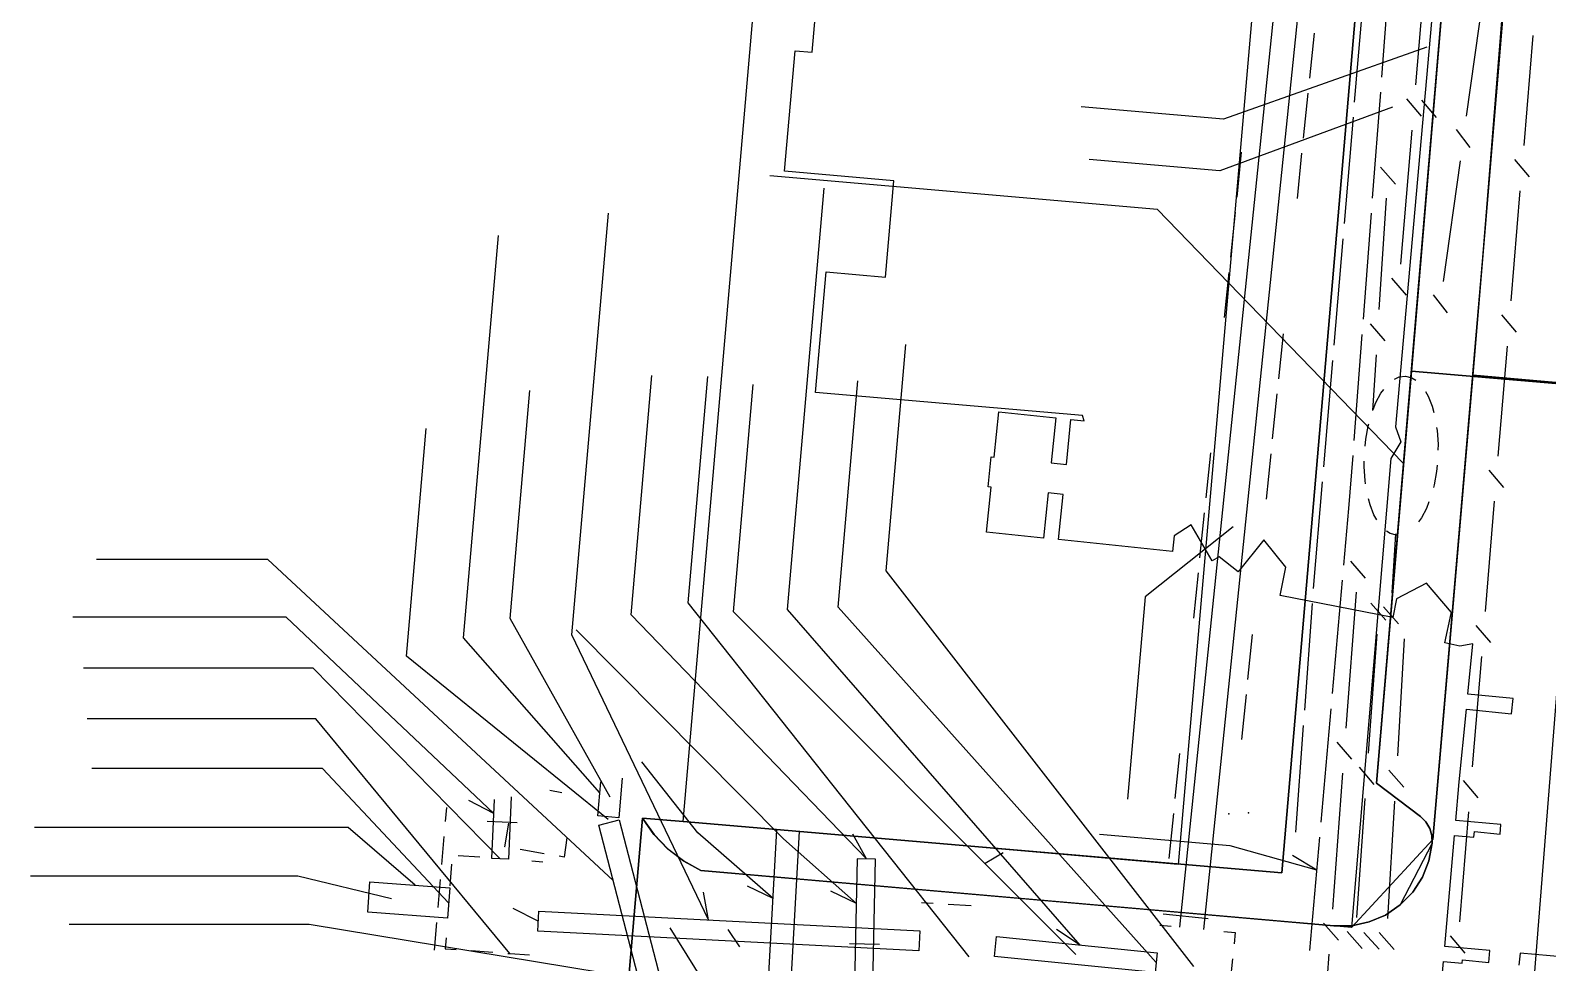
# Model space of a CAD drawing. Header units: metres. Extents: x 4550 to 4731, y 10605 to 11772.
# Drawn here: x 4588.5 to 4638.7, y 11002 to 11032.8 of the extents above; entities that cross this region are included whole.
import ezdxf

# ---------------------------------------------------------------- set-up
doc = ezdxf.new("R2010")
doc.units = ezdxf.units.M
for name, color, linetype in [('BOUNDARY', 7, 'Continuous'), ('BUILDING', 7, 'Continuous'), ('CURB', 7, 'Continuous'), ('ELECTR_CABLE', 7, 'Continuous'), ('ELECTR_CABLE_COMM', 7, 'Continuous'), ('GAS', 7, 'Continuous'), ('GRASS', 7, 'Continuous'), ('ROAD', 7, 'Continuous'), ('SEWER', 7, 'Continuous'), ('SIDEWALK_PATH', 7, 'Continuous'), ('TREE', 7, 'Continuous'), ('WATER_PIPELINE', 7, 'Continuous')]:
    doc.layers.add(name, color=color, linetype=linetype)

msp = doc.modelspace()

# ---------------------------------------------------------------- linework, layer by layer
at = {"layer": 'BOUNDARY'}
msp.add_lwpolyline([(4608.158, 11000.092), (4608.741, 11006.756), (4610.08, 11006.64), (4629.877, 11004.937), (4632.304, 11033.24), (4631.309, 11033.325), (4631.559, 11035.888), (4632.555, 11035.791), (4633.348, 11044.074), (4629.55, 11044.44), (4612.413, 11045.939), (4612.883, 11050.917), (4611.894, 11051.074), (4612.793, 11055.31), (4610.782, 11055.737), (4607.648, 11060.203), (4608.642, 11060.097), (4610.749, 11059.872), (4610.807, 11060.334), (4633.894, 11057.44), (4637.626, 11095.966)], dxfattribs=at)
at = {"layer": 'BUILDING'}
msp.add_lwpolyline([(4610.08, 11006.64), (4613.48, 11045.84), (4629.849, 11044.42), (4626.449, 11005.22)], close=True, dxfattribs=at)
at = {"layer": 'CURB'}
for points in [[(4633.009, 11007.909), (4635.532, 11037.803)], [(4605.67, 11007.672), (4606.069, 11007.602)], [(4633.009, 11007.909), (4634.457, 11006.803)], [(4602.257, 11007.103), (4602.217, 11006.642)], [(4604.2, 11005.8), (4604.182, 11005.803), (4604.32, 11006.582)], [(4610.08, 11006.64), (4608.741, 11006.756)], [(4602.173, 11006.143), (4602.093, 11005.221)], [(4606.231, 11006.097), (4606.149, 11005.462), (4605.983, 11005.491)], [(4605.49, 11005.576), (4604.692, 11005.714)], [(4634.847, 11005.924), (4633.789, 11003.881)], [(4610.67, 11005.02), (4629.362, 11003.383)], [(4602.05, 11004.723), (4601.969, 11003.8)], [(4601.926, 11003.302), (4601.846, 11002.38)], [(4631.596, 11003.188), (4630.47, 11003.286)]]:
    msp.add_lwpolyline(points, dxfattribs=at)
at = {"layer": 'ELECTR_CABLE'}
for points in [[(4633.435, 11034.78), (4633.169, 11031.271)], [(4632.281, 11030.446), (4632.495, 11032.984), (4632.58, 11033.972)], [(4633.131, 11030.772), (4632.864, 11027.263)], [(4631.942, 11026.421), (4632.239, 11029.947)], [(4632.826, 11026.764), (4632.559, 11023.256)], [(4631.603, 11022.397), (4631.9, 11025.923)], [(4632.521, 11022.757), (4632.254, 11019.248)], [(4631.265, 11018.372), (4631.561, 11021.898)], [(4632.216, 11018.749), (4632.083, 11016.995)], [(4630.926, 11014.348), (4631.223, 11017.874)], [(4632.083, 11016.995), (4631.918, 11015.12)], [(4631.874, 11014.622), (4631.543, 11010.871)], [(4630.631, 11010.32), (4630.889, 11013.849)], [(4631.499, 11010.373), (4631.168, 11006.622)], [(4630.337, 11006.291), (4630.595, 11009.821)], [(4613.052, 11004.093), (4610.563, 11006.267), (4608.711, 11008.616)], [(4612.9, 11001.393), (4613.18, 11006.36)], [(4613.648, 11001.351), (4613.929, 11006.318)], [(4631.028, 11005.035), (4628.161, 11005.838), (4623.847, 11006.212)], [(4631.124, 11006.124), (4630.794, 11002.373)], [(4631.028, 11005.035), (4630.229, 11005.518)], [(4613.052, 11004.093), (4612.21, 11004.496)]]:
    msp.add_lwpolyline(points, dxfattribs=at)
at = {"layer": 'ELECTR_CABLE_COMM'}
for points in [[(4634.308, 11031.012), (4634.678, 11035.445)], [(4636.526, 11033.971), (4635.972, 11029.983)], [(4637.883, 11029.005), (4638.184, 11032.648)], [(4634.663, 11032.258), (4627.949, 11029.88), (4623.242, 11030.289)], [(4634.487, 11029.978), (4634.003, 11030.551)], [(4633.53, 11030.279), (4627.823, 11028.171), (4623.505, 11028.545)], [(4634.985, 11029.937), (4634.501, 11030.509)], [(4633.812, 11025.084), (4634.183, 11029.517)], [(4635.643, 11029.539), (4636.095, 11028.942)], [(4638.063, 11027.972), (4637.579, 11028.543)], [(4633.631, 11027.727), (4633.136, 11028.29)], [(4635.766, 11028.498), (4635.212, 11024.51)], [(4633.871, 11018.507), (4625.758, 11026.889), (4612.945, 11028)], [(4633.097, 11023.576), (4633.335, 11027.26)], [(4637.457, 11023.867), (4637.759, 11027.51)], [(4633.992, 11024.05), (4633.508, 11024.622)], [(4634.883, 11024.066), (4635.335, 11023.468)], [(4633.296, 11022.546), (4632.801, 11023.109)], [(4637.638, 11022.834), (4637.153, 11023.406)], [(4632.881, 11020.237), (4633, 11022.079)], [(4637.032, 11018.729), (4637.334, 11022.372)], [(4633.601, 11021.277), (4633.751, 11021.351), (4633.964, 11021.378), (4634.172, 11021.324), (4634.3, 11021.239)], [(4632.895, 11020.275), (4632.983, 11020.501), (4633.151, 11020.814), (4633.242, 11020.937)], [(4634.622, 11020.863), (4634.709, 11020.713), (4634.84, 11020.38), (4634.896, 11020.169)], [(4632.626, 11019.058), (4632.648, 11019.286), (4632.728, 11019.725), (4632.748, 11019.798)], [(4634.991, 11019.678), (4635.008, 11019.576), (4635.038, 11019.13), (4635.035, 11018.93)], [(4632.644, 11017.811), (4632.626, 11017.927), (4632.596, 11018.373), (4632.599, 11018.559)], [(4635.009, 11018.431), (4634.988, 11018.217), (4634.91, 11017.778), (4634.886, 11017.692)], [(4637.212, 11017.696), (4636.728, 11018.268)], [(4633.013, 11016.626), (4632.921, 11016.786), (4632.791, 11017.121), (4632.739, 11017.321)], [(4634.739, 11017.214), (4634.657, 11016.999), (4634.49, 11016.684), (4634.393, 11016.553)], [(4636.607, 11013.592), (4636.908, 11017.235)], [(4633.677, 11016.111), (4633.664, 11016.112), (4633.456, 11016.168), (4633.335, 11016.251)], [(4633.525, 11014.211), (4633.641, 11016.155)], [(4632.643, 11014.688), (4632.154, 11015.256)], [(4632.005, 11009.731), (4632.342, 11014.225)], [(4632.819, 11013.868), (4633.309, 11013.302)], [(4633.729, 11013.182), (4633.231, 11013.743)], [(4636.787, 11012.558), (4636.302, 11013.13)], [(4633.01, 11012.837), (4632.728, 11008.899)], [(4633.704, 11008.811), (4633.935, 11012.689)], [(4636.181, 11008.454), (4636.483, 11012.097)], [(4632.193, 11008.699), (4631.704, 11009.268)], [(4631.555, 11003.742), (4631.892, 11008.236)], [(4632.429, 11008.434), (4632.919, 11007.868)], [(4633.908, 11007.782), (4633.411, 11008.343)], [(4636.361, 11007.421), (4635.877, 11007.993)], [(4632.62, 11007.403), (4632.338, 11003.465)], [(4633.384, 11003.436), (4633.615, 11007.314)], [(4635.756, 11003.316), (4636.057, 11006.959)], [(4631.743, 11002.71), (4631.255, 11003.279)], [(4632.039, 11003), (4632.529, 11002.434)], [(4633.088, 11002.412), (4632.59, 11002.973)], [(4633.588, 11002.407), (4633.091, 11002.968)], [(4635.936, 11002.283), (4635.452, 11002.855)], [(4631.274, 11000), (4631.443, 11002.247)]]:
    msp.add_lwpolyline(points, dxfattribs=at)
at = {"layer": 'GAS'}
for points in [[(4635.053, 11000.176), (4635.215, 11002.009), (4635.837, 11001.954), (4635.846, 11002.059), (4636.718, 11001.978), (4636.753, 11002.375), (4635.259, 11002.507), (4635.582, 11006.173), (4636.224, 11006.117), (4636.241, 11006.305), (4637.092, 11006.226), (4637.12, 11006.539), (4635.626, 11006.671), (4635.728, 11007.826), (4635.729, 11007.846), (4635.976, 11010.355), (4637.469, 11010.208), (4637.518, 11010.706), (4636.025, 11010.853), (4636.19, 11012.523), (4635.757, 11012.443), (4635.268, 11012.547), (4635.476, 11013.525), (4635.484, 11013.561), (4634.661, 11014.528), (4633.661, 11014.003), (4633.541, 11013.389), (4629.823, 11014.122), (4630.008, 11015.058), (4629.277, 11015.965), (4628.432, 11014.901), (4627.805, 11015.399), (4627.568, 11015.262), (4626.877, 11016.459), (4626.316, 11016.095), (4626.263, 11015.579), (4622.494, 11015.967), (4622.648, 11017.459), (4622.15, 11017.51), (4621.997, 11016.018), (4620.112, 11016.212), (4620.266, 11017.704), (4620.161, 11017.715), (4620.263, 11018.709), (4620.368, 11018.699), (4620.521, 11020.191), (4622.406, 11019.997), (4622.253, 11018.505), (4622.75, 11018.454), (4622.903, 11019.946), (4623.341, 11019.901), (4623.28, 11020.075), (4614.458, 11020.84), (4614.803, 11024.825), (4616.767, 11024.655), (4617.044, 11027.842), (4613.434, 11028.155), (4613.78, 11032.14), (4614.35, 11032.091), (4614.614, 11035.133)], [(4643.811, 11001.187), (4643.961, 11002.952), (4645.456, 11002.825), (4645.498, 11003.323), (4644.003, 11003.45), (4644.304, 11006.981), (4645.798, 11006.854), (4645.84, 11007.352), (4644.848, 11007.437), (4640.111, 11005.945), (4640.224, 11005.935), (4639.876, 11002.187), (4639.251, 11002.245), (4639.243, 11002.156), (4637.749, 11002.288), (4637.714, 11001.886)]]:
    msp.add_lwpolyline(points, dxfattribs=at)
at = {"layer": 'GRASS'}
msp.add_lwpolyline([(4636.535, 11025.429), (4637.556, 11038.224), (4635.162, 11036.966), (4633.631, 11019.696), (4633.813, 11019.202), (4633.481, 11018.647), (4632.178, 11003.137), (4634.864, 11006.042)], close=True, dxfattribs=at)
at = {"layer": 'ROAD'}
for points in [[(4644.268, 11115.543), (4638.887, 11053.77), (4636.188, 11021.405), (4646.908, 11020.455), (4650.335, 11060.918), (4654.188, 11105.236)], [(4635.532, 11037.803), (4634.159, 11021.537), (4646.931, 11020.453)], [(4646.931, 11020.453), (4634.159, 11021.537), (4633.009, 11007.909), (4634.457, 11006.803), (4634.637, 11006.626), (4634.765, 11006.413), (4634.836, 11006.176), (4634.847, 11005.924), (4634.739, 11005.342), (4634.522, 11004.797), (4634.203, 11004.305), (4633.789, 11003.881), (4633.301, 11003.546), (4632.762, 11003.316), (4632.188, 11003.194), (4631.596, 11003.188), (4610.67, 11005.02), (4610.087, 11005.332), (4609.565, 11005.732), (4609.113, 11006.209), (4608.741, 11006.756), (4608.158, 11000.092)], [(4644.806, 10996.807), (4645.369, 11002.922), (4645.988, 11002.865), (4646.071, 11003.771), (4645.454, 11003.838), (4646.908, 11020.455), (4636.188, 11021.405), (4634.864, 11006.042), (4632.178, 11003.137), (4610.67, 11005.02), (4610.089, 11005.335), (4609.568, 11005.735), (4609.116, 11006.211), (4608.741, 11006.755), (4608.158, 11000.092)]]:
    msp.add_lwpolyline(points, dxfattribs=at)
at = {"layer": 'SEWER'}
for points in [[(4626.504, 11003.148), (4629.793, 11035.161)], [(4627.3, 11003.067), (4630.589, 11035.079)], [(4630.795, 11031.235), (4630.949, 11032.727)], [(4638.11, 11000), (4640.614, 11031.737)], [(4630.591, 11029.246), (4630.744, 11030.738)], [(4628.534, 11028.789), (4628.381, 11027.297)], [(4630.387, 11027.256), (4630.54, 11028.748)], [(4623.205, 11002.554), (4613.534, 11013.653), (4614.744, 11027.598)], [(4610.916, 11003.382), (4606.397, 11012.819), (4607.607, 11026.763)], [(4628.33, 11026.8), (4628.176, 11025.308)], [(4628.125, 11024.81), (4627.972, 11023.318)], [(4629.774, 11021.288), (4629.927, 11022.78)], [(4626.963, 11001.845), (4616.794, 11014.934), (4617.444, 11022.425)], [(4619.541, 11002.165), (4610.248, 11013.874), (4610.897, 11021.365)], [(4623.06, 11002.237), (4611.744, 11013.579), (4612.396, 11021.098)], [(4625.719, 11001.97), (4615.2, 11013.732), (4615.85, 11021.223)], [(4629.57, 11019.298), (4629.723, 11020.79)], [(4627.512, 11018.842), (4627.359, 11017.35)], [(4629.366, 11017.308), (4629.519, 11018.801)], [(4627.308, 11016.852), (4627.155, 11015.36)], [(4628.267, 11016.395), (4625.353, 11014.075), (4624.772, 11007.377)], [(4627.104, 11014.863), (4626.951, 11013.371)], [(4603.823, 11006.903), (4596.952, 11013.401), (4589.903, 11013.401)], [(4628.753, 11011.34), (4628.906, 11012.832)], [(4604.031, 11005.406), (4597.846, 11011.713), (4590.249, 11011.713)], [(4628.548, 11009.35), (4628.702, 11010.842)], [(4604.353, 11002.273), (4597.933, 11010.034), (4590.371, 11010.034)], [(4626.491, 11008.894), (4626.338, 11007.402)], [(4602.325, 11003.946), (4598.151, 11008.399), (4590.533, 11008.399)], [(4603.823, 11006.903), (4602.997, 11007.339)], [(4604.398, 11007.46), (4604.306, 11005.394), (4603.756, 11005.418), (4603.844, 11007.367)], [(4603.602, 11006.655), (4604.592, 11006.611)], [(4626.287, 11006.905), (4626.134, 11005.412)], [(4601.217, 11004.53), (4599.001, 11006.437), (4588.637, 11006.437)], [(4603.362, 11005.456), (4602.644, 11005.51)], [(4620.065, 11005.261), (4620.659, 11005.611)], [(4602.421, 11005.227), (4602.367, 11004.508)], [(4605.436, 11005.3), (4605.077, 11005.327)], [(4600.442, 11004.086), (4597.345, 11004.834), (4588.497, 11004.834)], [(4599.65, 11003.643), (4599.724, 11004.641), (4602.362, 11004.445), (4602.288, 11003.447), (4599.65, 11003.643)], [(4610.916, 11003.382), (4610.753, 11004.302)], [(4617.962, 11003.96), (4618.341, 11003.938)], [(4605.289, 11003.34), (4604.455, 11003.761)], [(4605.272, 11003.01), (4605.306, 11003.67), (4617.906, 11003.024), (4617.872, 11002.364), (4605.272, 11003.01)], [(4618.84, 11003.91), (4619.599, 11003.866)], [(4625.946, 11003.586), (4627.438, 11003.433)], [(4609.639, 11003.117), (4611.017, 11000.906), (4617.905, 11000.857)], [(4611.56, 11003.067), (4611.941, 11002.492)], [(4623.205, 11002.554), (4622.425, 11003.068)], [(4625.841, 11003.212), (4626.215, 11003.175)], [(4627.956, 11003.004), (4628.329, 11002.967), (4628.293, 11002.594)], [(4602.24, 11002.793), (4602.213, 11002.433), (4602.571, 11002.407)], [(4620.369, 11002.176), (4620.435, 11002.832), (4625.752, 11002.298), (4625.686, 11001.642), (4620.369, 11002.176)], [(4603.07, 11002.369), (4603.788, 11002.315)], [(4604.287, 11002.278), (4604.353, 11002.273), (4605.005, 11002.224)], [(4628.244, 11002.096), (4628.17, 11001.35)]]:
    msp.add_lwpolyline(points, dxfattribs=at)
at = {"layer": 'SIDEWALK_PATH'}
msp.add_lwpolyline([(4632.304, 11033.24), (4629.877, 11004.937), (4610.08, 11006.64), (4608.741, 11006.756), (4609.117, 11006.213), (4609.57, 11005.737), (4610.09, 11005.337), (4610.67, 11005.02), (4611.6, 11004.939), (4630.47, 11003.286), (4631.596, 11003.188), (4632.188, 11003.194), (4632.762, 11003.316), (4633.301, 11003.546), (4633.789, 11003.881), (4634.203, 11004.305), (4634.522, 11004.797), (4634.739, 11005.342), (4634.847, 11005.924), (4634.836, 11006.176), (4634.765, 11006.413), (4634.637, 11006.626), (4634.457, 11006.803), (4633.009, 11007.909), (4635.532, 11037.803)], dxfattribs=at)
at = {"layer": 'TREE'}
for p in [(4628.121, 11006.89), (4628.772, 11006.924)]:
    msp.add_point(p, dxfattribs=at)
at = {"layer": 'WATER_PIPELINE'}
for points in [[(4607.327, 11007.584), (4602.817, 11012.721), (4603.972, 11026.033)], [(4616.137, 11005.4), (4608.359, 11013.481), (4609.046, 11021.394)], [(4607.667, 11007.451), (4604.362, 11013.358), (4605.016, 11020.897)], [(4607.601, 11006.712), (4600.929, 11012.107), (4601.582, 11019.639)], [(4607.764, 11004.688), (4596.351, 11015.308), (4590.687, 11015.308)], [(4615.806, 11003.928), (4613.396, 11006.071), (4606.538, 11012.978)], [(4608.063, 11008.071), (4607.95, 11006.764), (4607.261, 11006.823), (4607.359, 11007.954)], [(4607.968, 11006.692), (4609.552, 11000.578), (4608.874, 11000.402), (4607.29, 11006.516), (4607.968, 11006.692)], [(4616.137, 11005.4), (4615.693, 11006.222)], [(4615.837, 11005.406), (4615.726, 11000.212), (4616.326, 11000.2), (4616.437, 11005.394), (4615.837, 11005.406)], [(4615.806, 11003.928), (4614.968, 11004.339)], [(4616.026, 11000.206), (4597.718, 11003.237), (4589.775, 11003.237)], [(4615.58, 11002.605), (4616.577, 11002.584)]]:
    msp.add_lwpolyline(points, dxfattribs=at)

doc.saveas('drawing.dxf')
